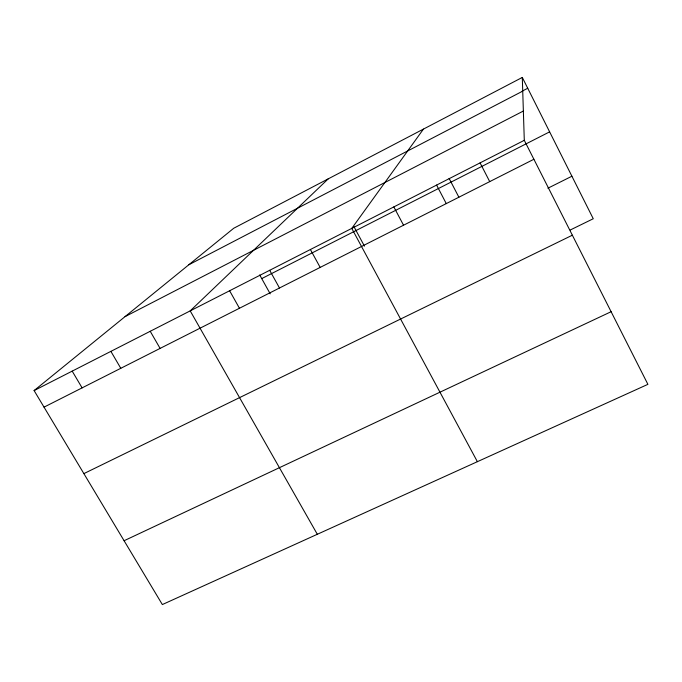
<?xml version="1.0" encoding="UTF-8"?>
<svg xmlns="http://www.w3.org/2000/svg" width="682" height="682" viewBox="0 0 682 682"><rect width="100%" height="100%" fill="white"/><g stroke="black" fill="none" stroke-linecap="round" stroke-linejoin="round"><path stroke-width="1.02" d="M423.445 129.094L351.776 228.393L477.383 461.68M328.238 178.855L190.201 310.881L317.318 534.279M522.293 77.433L524.296 140.313L647.9 384.341L162.35 604.567L34.1 390.573L233.747 228.24L522.293 77.433L593.263 218.743L570.22 230.013M522.156 91.141L527.723 88.251M188.863 264.735L522.727 91.124M125.036 316.636L523.367 111.03M34.1 390.573L524.296 140.313M261.735 278.597L549.632 131.856M44.032 407.137L533.895 159.264M547.893 188.215L571.908 176.22M83.869 473.615L572.36 235.205M124.09 540.732L611.115 311.708M72.19 371.127L82.104 387.87M110.893 351.366L120.791 368.297M150.228 331.29L160.1 348.408M229.621 290.754L239.45 308.255M259.697 274.94L270.191 293.823M269.688 270.302L279.484 287.992M310.395 249.518L320.173 267.412M354.018 226.774L364.444 246.151M393.838 206.919L403.548 225.222M436.599 185.086L446.275 203.594M449.114 178.428L458.875 197.2M480.085 162.887L489.719 181.617"/></g></svg>
